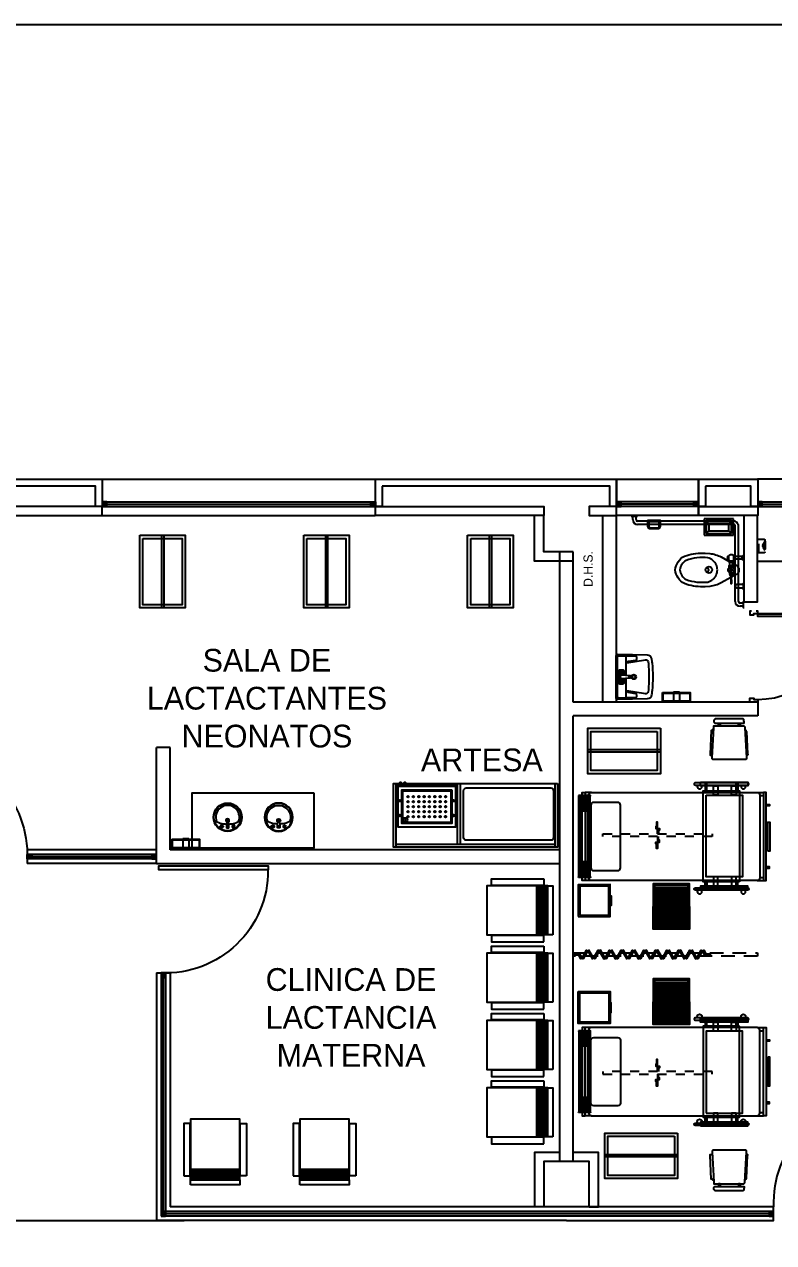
# Model space of a CAD drawing. Header units: millimetres. Extents: x 2523 to 2756, y 378 to 482.
# Drawn here: x 2671.37 to 2679.6, y 462.74 to 476.13 of the extents above; entities that cross this region are included whole.
import ezdxf

# ---------------------------------------------------------------- set-up
doc = ezdxf.new("R2010")
doc.units = ezdxf.units.MM
for name, pattern in [('H100', [0.24, 0.15, -0.09]), ('HIDDE50', [0.08, 0.05, -0.03]), ('HIDDEN2', [0.1875, 0.125, -0.0625])]:
    doc.linetypes.add(name, pattern=pattern)
doc.layers.get('Defpoints').update_dxf_attribs({"color": 8})
for name, color, linetype in [('CANCEL', 6, 'Continuous'), ('MO-FIJO', 161, 'Continuous'), ('MOBILIARIO', 161, 'Continuous'), ('MOBSANIT', 161, 'Continuous'), ('PROYECC', 7, 'H100')]:
    doc.layers.add(name, color=color, linetype=linetype)
doc.styles.add('STYLE1', font='GOTHIC.TTF')

# ---------------------------------------------------------------- blocks, each defined once
blk = doc.blocks.new('A$C2FAA7003')
for p, q in [((0.165, -0.13), (0.165, 0)), ((0.165, -0.15), (0.165, -0.14)), ((0.265, -0.13), (0.265, 0)), ((0.265, -0.15), (0.265, -0.14))]:
    blk.add_line(p, q)
for points in [[(0.44, -0.14), (-0.01, -0.14), (-0.01, 0.01), (0.44, 0.01)], [(0.43, -0.13), (0, -0.13), (0, 0), (0.43, 0)]]:
    blk.add_lwpolyline(points, close=True)
blk.add_lwpolyline([(0.265, -0.15), (0.165, -0.15)])
blk = doc.blocks.new('A$C4AA2731D')
at = {"color": 8}
for p, q in [((0.079, 0.053), (0.103, 0.053)), ((0.091, 0.065), (0.091, 0.042)), ((0.144, 0.058), (0.168, 0.058)), ((0.148, 0.117), (0.164, 0.117)), ((0.233, 0.053), (0.21, 0.053)), ((0.221, 0.065), (0.221, 0.042))]:
    blk.add_line(p, q, dxfattribs=at)
for points in [[(0.076, 0.057, 0.247805), (0.087, 0.069, -0.116963), (0.095, 0.069, 0.247805), (0.106, 0.057, -0.116963), (0.106, 0.05, 0.247805), (0.095, 0.038, -0.116963), (0.087, 0.038, 0.247805), (0.076, 0.05, -0.116963)], [(0.148, 0.117), (0.144, 0.058, 0.015831), (0.144, 0.058), (0.144, 0.041, 0.414214), (0.147, 0.038), (0.165, 0.038, 0.414214), (0.168, 0.041), (0.168, 0.058, 0.015831), (0.168, 0.058), (0.164, 0.117, -0.015831), (0.164, 0.117), (0.164, 0.129, 0.414214), (0.161, 0.131), (0.151, 0.131, 0.414214), (0.148, 0.129), (0.148, 0.117, -0.015831)], [(0.237, 0.057, -0.247805), (0.225, 0.069, 0.116963), (0.218, 0.069, -0.247805), (0.206, 0.057, 0.116963), (0.206, 0.05, -0.247805), (0.218, 0.038, 0.116963), (0.225, 0.038, -0.247805), (0.237, 0.05, 0.116963)]]:
    blk.add_lwpolyline(points, format="xyb", close=True)
for centre, radius in [((0.156, 0.156), 0.156), ((0.091, 0.053), 0.00217), ((0.091, 0.053), 0.00217), ((0.156, 0.045), 0.00331), ((0.221, 0.053), 0.00217), ((0.221, 0.053), 0.00217)]:
    blk.add_circle(centre, radius)
blk.add_circle((0.156, 0.156), 0.15, dxfattribs=at)
for centre, radius, start, end in [((0.156, 0.156), 0.13, 338.4712, 201.5288), ((0.156, 0.118), 0.0193, 298.3264, 242.8889), ((0.156, 0.361), 0.281, 238.7221, 267.8672), ((0.091, 0.053), 0.0145, 106.4867, 163.5133), ((0.091, 0.053), 0.0145, 196.4867, 253.5133), ((0.091, 0.053), 0.0145, 16.4867, 73.5133), ((0.091, 0.053), 0.0145, 286.4867, 343.5133), ((0.156, 0.118), 0.0121, 129.7918, 224.4169), ((0.156, 0.118), 0.0121, 315.5831, 50.2082), ((0.156, 0.361), 0.281, 272.1328, 301.2779), ((0.221, 0.053), 0.0145, 106.4867, 163.5133), ((0.221, 0.053), 0.0145, 196.4867, 253.5133), ((0.221, 0.053), 0.0145, 16.4867, 73.5133), ((0.221, 0.053), 0.0145, 286.4867, 343.5133)]:
    blk.add_arc(centre, radius, start, end, dxfattribs=at)
blk = doc.blocks.new('18360055')
for p, q in [((-0.27, -0.055), (-0.27, -0.175)), ((0.27, -0.055), (0.27, -0.175))]:
    blk.add_line(p, q)
at = {"color": 8}
for p, q in [((0.27, -0.07), (-0.27, -0.07)), ((0.27, -0.085), (-0.27, -0.085)), ((0.27, -0.1), (-0.27, -0.1)), ((0.27, -0.115), (-0.27, -0.115)), ((0.27, -0.13), (-0.27, -0.13)), ((0.27, -0.145), (-0.27, -0.145)), ((0.27, -0.16), (-0.27, -0.16))]:
    blk.add_line(p, q, dxfattribs=at)
at = {"const_width": 0.005}
blk.add_lwpolyline([(0.2675, -0.0025), (0.2675, -0.0525), (-0.2675, -0.0525), (-0.2675, -0.0025)], close=True, dxfattribs=at)
for points in [[(0.27, 0), (0.27, -0.055), (-0.27, -0.055), (-0.27, 0)], [(-0.345, -0.1), (-0.275, -0.1), (-0.275, -0.675), (-0.345, -0.675)], [(0.345, -0.1), (0.275, -0.1), (0.275, -0.675), (0.345, -0.675)], [(-0.27, -0.175), (-0.27, -0.725), (0.27, -0.725), (0.27, -0.175)]]:
    blk.add_lwpolyline(points, close=True)
blk = doc.blocks.new('31180050')
blk.add_line((0.87, -0.68), (0.2, -0.68))
at = {"color": 8}
for p, q in [((0.772, -0.7), (0.772, -0.705)), ((0.778, -0.7), (0.778, -0.705)), ((0.822, -0.7), (0.822, -0.705)), ((0.828, -0.7), (0.828, -0.705))]:
    blk.add_line(p, q, dxfattribs=at)
for points in [[(-0.9, -0.7), (-0.9, 0), (0.9, 0), (0.9, -0.7)], [(0.22, -0.67), (0.22, -0.22), (0.85, -0.22), (0.85, -0.67)], [(0.26, -0.63), (0.26, -0.26), (0.81, -0.26), (0.81, -0.63)]]:
    blk.add_lwpolyline(points, close=True)
for points in [[(-0.87, -0.7), (-0.87, 0)], [(0.87, 0), (0.87, -0.7)], [(-0.87, -0.03), (0.87, -0.03)], [(0.17, -0.7), (0.17, -0.03)], [(0.2, -0.7), (0.2, -0.03)]]:
    blk.add_lwpolyline(points)
for points in [[(-0.827, -0.65, -0.414214), (-0.857, -0.62), (-0.857, -0.105, -0.414214), (-0.827, -0.075), (0.101, -0.075, -0.414214), (0.131, -0.105), (0.131, -0.62, -0.414214), (0.101, -0.65)], [(0.768, -0.705), (0.782, -0.705), (0.782, -0.71, -0.462527), (0.768, -0.71)], [(0.818, -0.705), (0.832, -0.705), (0.832, -0.71, -0.462527), (0.818, -0.71)]]:
    blk.add_lwpolyline(points, format="xyb", close=True, dxfattribs=at)
blk.add_lwpolyline([(0.27, -0.62), (0.27, -0.27), (0.8, -0.27), (0.8, -0.62)], close=True, dxfattribs=at)
for centre, radius in [((0.24, -0.347), 0.0105), ((0.329, -0.335), 0.0085), ((0.329, -0.39), 0.0085), ((0.388, -0.335), 0.0085), ((0.388, -0.39), 0.0085), ((0.447, -0.335), 0.0085), ((0.447, -0.39), 0.0085), ((0.506, -0.335), 0.0085), ((0.506, -0.39), 0.0085), ((0.564, -0.335), 0.0085), ((0.564, -0.39), 0.0085), ((0.623, -0.335), 0.0085), ((0.623, -0.39), 0.0085), ((0.682, -0.335), 0.0085), ((0.682, -0.39), 0.0085), ((0.741, -0.335), 0.0085), ((0.741, -0.39), 0.0085), ((0.773, -0.297), 0.025), ((0.773, -0.297), 0.004), ((0.83, -0.347), 0.0105), ((0.24, -0.51), 0.0105), ((0.329, -0.445), 0.0085), ((0.329, -0.5), 0.0085), ((0.388, -0.445), 0.0085), ((0.388, -0.5), 0.0085), ((0.447, -0.445), 0.0085), ((0.447, -0.5), 0.0085), ((0.506, -0.445), 0.0085), ((0.506, -0.5), 0.0085), ((0.564, -0.445), 0.0085), ((0.564, -0.5), 0.0085), ((0.623, -0.445), 0.0085), ((0.623, -0.5), 0.0085), ((0.682, -0.445), 0.0085), ((0.682, -0.5), 0.0085), ((0.741, -0.445), 0.0085), ((0.741, -0.5), 0.0085), ((0.83, -0.51), 0.0105), ((0.329, -0.555), 0.0085), ((0.388, -0.555), 0.0085), ((0.447, -0.555), 0.0085), ((0.506, -0.555), 0.0085), ((0.564, -0.555), 0.0085), ((0.623, -0.555), 0.0085), ((0.682, -0.555), 0.0085), ((0.741, -0.555), 0.0085)]:
    blk.add_circle(centre, radius, dxfattribs=at)
blk = doc.blocks.new('PK120')
at = {"layer": 'CANCEL'}
blk.add_lwpolyline([(1.178, -0.025), (1.178, 1.175), (1.131, 1.175), (1.131, -0.025), (1.178, -0.025), (1.178, 1.165)], dxfattribs=at)
blk.add_arc((1.124, 0.05), 1.125, 89.6506, 182.5573, dxfattribs=at)
blk = doc.blocks.new('BASINETE')
for p, q in [((0.8, 0.013), (0, 0.013)), ((0.8, -0.012), (0, -0.012))]:
    blk.add_line(p, q)
for points in [[(0.8, -0.25), (0.8, 0.25), (0, 0.25), (0, -0.25)], [(0.765, -0.215), (0.765, 0.215), (0.035, 0.215), (0.035, -0.215)]]:
    blk.add_lwpolyline(points, close=True)
blk = doc.blocks.new('MESA_PUENTE')
at = {"linetype": 'Continuous'}
for points in [[(-26, 59), (26, 59), (26, 55), (-26, 55)], [(-12, 55), (-7, 55), (-7, 45), (-12, 45)], [(8, 55), (13, 55), (13, 45), (8, 45)], [(-20, 45), (20, 45), (20, -45), (-20, -45)], [(-12, -55), (-7, -55), (-7, -45), (-12, -45)], [(8, -55), (13, -55), (13, -45), (8, -45)], [(-26, -59), (26, -59), (26, -55), (-26, -55)]]:
    blk.add_lwpolyline(points, close=True, dxfattribs=at)
blk = doc.blocks.new('36211652')
at = {"color": 8}
for points in [[(-0.442, -0.224), (-0.442, -0.329, -1), (-0.467, -0.329), (-0.467, 0.246, -1), (-0.442, 0.246), (-0.442, 0.139)], [(0.688, -0.224), (0.688, -0.329, 1), (0.713, -0.329), (0.713, 0.246, 1), (0.688, 0.246), (0.688, 0.139)]]:
    blk.add_lwpolyline(points, format="xyb", dxfattribs=at)
for points in [[(-0.377, 0.119), (-0.452, 0.119, -1), (-0.452, 0.139), (-0.377, 0.139)], [(0.623, 0.119), (0.698, 0.119, 1), (0.698, 0.139), (0.623, 0.139)], [(-0.377, -0.201), (-0.452, -0.201, 1), (-0.452, -0.221), (-0.377, -0.221)], [(0.623, -0.201), (0.698, -0.201, -1), (0.698, -0.221), (0.623, -0.221)]]:
    blk.add_lwpolyline(points, format="xyb")
blk.add_lwpolyline([(-0.377, -0.241), (-0.377, 0.159), (0.623, 0.159), (0.623, -0.241)], close=True)
for points in [[(-0.442, 0.119), (-0.442, -0.201)], [(0.688, 0.119), (0.688, -0.201)]]:
    blk.add_lwpolyline(points, dxfattribs=at)
for centre in [(-0.484, 0.199), (0.671, 0.199), (-0.484, -0.281), (0.671, -0.281)]:
    blk.add_arc(centre, 0.025, 45.573, 314.427, dxfattribs=at)
blk = doc.blocks.new('37830054')
for points in [[(0.6, 0.015), (0.6, 0.145), (0.59, 0.145), (0.59, 0.095), (0.58, 0.095), (0.58, 0.075), (0.6, 0.075), (0.61, 0.075), (0.62, 0.075), (0.62, 0.055), (0.61, 0.055), (0.61, 0.015)], [(0.6, -0.015), (0.6, -0.145), (0.59, -0.145), (0.59, -0.095), (0.58, -0.095), (0.58, -0.075), (0.6, -0.075), (0.61, -0.075), (0.62, -0.075), (0.62, -0.055), (0.61, -0.055), (0.61, -0.015)]]:
    blk.add_lwpolyline(points)
at = {"color": 8, "linetype": 'HIDDE50'}
blk.add_lwpolyline([(0, -0.015), (0, 0.015), (1.2, 0.015), (1.2, -0.015)], close=True, dxfattribs=at)
blk = doc.blocks.new('BU')
for points in [[(0, -0.175), (0.35, -0.175), (0.35, 0.175), (0, 0.175)], [(0.016, -0.16), (0.335, -0.16), (0.335, 0.16), (0.016, 0.16)], [(0.35, 0.053), (0.361, 0.053), (0.361, -0.053), (0.35, -0.053)]]:
    blk.add_lwpolyline(points, close=True)
blk = doc.blocks.new('31640053')
at = {"color": 8}
for p, q in [((-0.939, 0.458), (-1.009, 0.458)), ((-0.969, 0.423), (-1.009, 0.423)), ((0.881, 0.458), (0.951, 0.458)), ((0.911, 0.423), (0.951, 0.423)), ((-0.969, -0.477), (-1.009, -0.477)), ((-0.939, -0.512), (-1.009, -0.512)), ((0.881, -0.512), (0.951, -0.512)), ((0.911, -0.477), (0.951, -0.477))]:
    blk.add_line(p, q, dxfattribs=at)
for points in [[(-1.009, -0.512), (-1.039, -0.512), (-1.039, 0.458), (-1.009, 0.458)], [(0.951, -0.512), (0.981, -0.512), (0.981, 0.458), (0.951, 0.458)]]:
    blk.add_lwpolyline(points, close=True)
blk.add_lwpolyline([(0.881, 0.458, -0.414214), (0.911, 0.428), (0.911, -0.482, -0.414214), (0.881, -0.512), (-0.939, -0.512, -0.414214), (-0.969, -0.482), (-0.969, 0.428, -0.414214), (-0.939, 0.458)], format="xyb", close=True)
blk.add_lwpolyline([(-0.944, -0.372, 0.414214), (-0.914, -0.402), (-0.649, -0.402, 0.414214), (-0.619, -0.372), (-0.619, 0.318, 0.414214), (-0.649, 0.348), (-0.914, 0.348, 0.414214), (-0.944, 0.318)], format="xyb", close=True, dxfattribs=at)
for points in [[(0.981, 0.323), (1.016, 0.323), (1.016, 0.308), (0.981, 0.308)], [(0.981, -0.377), (1.016, -0.377), (1.016, -0.362), (0.981, -0.362)]]:
    blk.add_lwpolyline(points)
at = {"layer": 'MOBILIARIO'}
blk.add_lwpolyline([(1, -0.188), (1, 0.129), (1.02, 0.129), (1.02, -0.188)], close=True, dxfattribs=at)
blk = doc.blocks.new('33520105')
at = {"color": 8}
for p, q in [((-0.195, 0.214), (0.175, 0.214)), ((-0.195, 0.192), (0.175, 0.192)), ((-0.195, 0.17), (0.175, 0.17)), ((-0.195, 0.148), (0.175, 0.148)), ((-0.195, 0.126), (0.175, 0.126)), ((-0.195, 0.104), (0.175, 0.104)), ((-0.195, 0.082), (0.175, 0.082)), ((-0.195, 0.06), (0.175, 0.06)), ((-0.195, 0.038), (0.175, 0.038)), ((-0.195, -0.036), (0.175, -0.036)), ((-0.195, -0.058), (0.175, -0.058)), ((-0.195, -0.08), (0.175, -0.08)), ((-0.195, -0.102), (0.175, -0.102)), ((-0.195, -0.124), (0.175, -0.124)), ((-0.195, -0.146), (0.175, -0.146)), ((-0.195, -0.168), (0.175, -0.168)), ((-0.195, -0.19), (0.175, -0.19)), ((-0.195, -0.212), (0.175, -0.212))]:
    blk.add_line(p, q, dxfattribs=at)
blk.add_lwpolyline([(-0.21, 0.001), (0.19, 0.001), (0.19, 0.251), (-0.21, 0.251)], close=True)
for points in [[(-0.195, 0.236), (-0.195, 0.016), (0.175, 0.016), (0.175, 0.236)], [(-0.195, -0.234), (-0.195, -0.014), (0.175, -0.014), (0.175, -0.234)]]:
    blk.add_lwpolyline(points, close=True, dxfattribs=at)
blk.add_lwpolyline([(0.19, 0.001), (0.19, -0.249), (-0.21, -0.249), (-0.21, 0.001)], dxfattribs=at)
blk = doc.blocks.new('76190058G')
for points in [[(0.06, -0.007), (0.01, -0.007), (0.01, 0.008), (0.069, 0.008), (0.096, -0.04), (0.083, -0.047)], [(0.159, 0.04), (0.109, -0.047), (0.096, -0.04), (0.146, 0.047)], [(0.159, 0.04), (0.209, -0.047), (0.222, -0.04), (0.172, 0.047)], [(0.285, 0.04), (0.235, -0.047), (0.222, -0.04), (0.272, 0.047)], [(0.285, 0.04), (0.335, -0.047), (0.348, -0.04), (0.298, 0.047)], [(0.411, 0.04), (0.361, -0.047), (0.348, -0.04), (0.398, 0.047)], [(0.411, 0.04), (0.461, -0.047), (0.474, -0.04), (0.424, 0.047)], [(0.537, 0.04), (0.487, -0.047), (0.474, -0.04), (0.524, 0.047)], [(0.537, 0.04), (0.587, -0.047), (0.6, -0.04), (0.55, 0.047)], [(0.663, 0.04), (0.613, -0.047), (0.6, -0.04), (0.65, 0.047)], [(0.663, 0.04), (0.713, -0.047), (0.726, -0.04), (0.676, 0.047)], [(0.789, 0.04), (0.739, -0.047), (0.726, -0.04), (0.776, 0.047)], [(0.789, 0.04), (0.839, -0.047), (0.852, -0.04), (0.802, 0.047)], [(0.915, 0.04), (0.865, -0.047), (0.852, -0.04), (0.902, 0.047)], [(0.915, 0.04), (0.965, -0.047), (0.978, -0.04), (0.928, 0.047)], [(1.041, 0.04), (0.991, -0.047), (0.978, -0.04), (1.028, 0.047)], [(1.041, 0.04), (1.091, -0.047), (1.104, -0.04), (1.054, 0.047)], [(1.167, 0.04), (1.117, -0.047), (1.104, -0.04), (1.154, 0.047)], [(1.167, 0.04), (1.217, -0.047), (1.23, -0.04), (1.18, 0.047)], [(1.293, 0.04), (1.243, -0.047), (1.23, -0.04), (1.28, 0.047)], [(1.293, 0.04), (1.343, -0.047), (1.356, -0.04), (1.306, 0.047)], [(1.419, 0.04), (1.369, -0.047), (1.356, -0.04), (1.406, 0.047)], [(1.454, 0.008), (1.504, 0.008), (1.504, -0.007), (1.446, -0.007), (1.419, 0.04), (1.432, 0.047)]]:
    blk.add_lwpolyline(points, close=True)
at = {"layer": 'PROYECC', "color": 252}
blk.add_lwpolyline([(0, 0.019), (2.024, 0.019), (2.024, -0.019), (0, -0.019)], close=True, dxfattribs=at)
blk = doc.blocks.new('SILLA_FIJA_A__APIL_')
at = {"linetype": 'Continuous'}
for p, q in [((-18, 12), (-21, 12)), ((-18, 10), (-21, 10)), ((-18, -10), (-21, -10)), ((-18, -12), (-21, -12))]:
    blk.add_line(p, q, dxfattribs=at)
for points in [[(-23, 16), (-24, 16), (-25, 16), (-25.29, 15.71), (-25.45, 15.53), (-25.59, 15.34), (-25.71, 15.14), (-25.82, 14.93), (-25.9, 14.7), (-25.95, 14.47), (-25.99, 14.24), (-26, 14), (-26, -15), (-25.98, -15.19), (-25.92, -15.38), (-25.83, -15.56), (-25.71, -15.71), (-25.56, -15.83), (-25.38, -15.92), (-25.2, -15.98), (-25, -16), (-24.98, -16.19), (-24.92, -16.38), (-24.83, -16.56), (-24.71, -16.71), (-24.56, -16.83), (-24.38, -16.92), (-24.2, -16.98), (-24, -17), (-23, -17), (-22.76, -16.99), (-22.53, -16.95), (-22.3, -16.9), (-22.07, -16.82), (-21.86, -16.71), (-21.66, -16.59), (-21.46, -16.45), (-21.29, -16.29), (-21, -16), (-21, -15), (-21, 15), (-21, 16), (-21.22, 16.17), (-21.46, 16.3), (-21.72, 16.38), (-22, 16.41), (-22.28, 16.38), (-22.54, 16.3), (-22.78, 16.17), (-23, 16)], [(-18, 14), (-18, 16), (-17.71, 16.29), (-17.54, 16.45), (-17.34, 16.59), (-17.14, 16.71), (-16.93, 16.82), (-16.7, 16.9), (-16.47, 16.95), (-16.24, 16.99), (-16, 17), (17, 19), (17.24, 18.99), (17.47, 18.95), (17.7, 18.9), (17.93, 18.82), (18.14, 18.71), (18.34, 18.59), (18.54, 18.45), (18.71, 18.29), (19, 18), (19, 16), (19, -17), (19, -18), (18.71, -18.29), (18.54, -18.45), (18.34, -18.59), (18.14, -18.71), (17.93, -18.82), (17.7, -18.9), (17.47, -18.95), (17.24, -18.99), (17, -19), (-16, -17), (-18, -17), (-18, -15), (-18, 14)], [(-21, 12), (-18, 12), (-18, 10), (-21, 10)], [(-21, -10), (-18, -10), (-18, -12), (-21, -12)]]:
    blk.add_lwpolyline(points, close=True, dxfattribs=at)
for points in [[(-14, 17), (-13.98, 17.19), (-13.92, 17.38), (-13.83, 17.56), (-13.71, 17.71), (-13.56, 17.83), (-13.38, 17.92), (-13.2, 17.98), (-13, 18), (-12, 19), (13, 20), (13.03, 20.12), (13.08, 20.23), (13.16, 20.32), (13.26, 20.38), (13.38, 20.41), (13.5, 20.4), (13.61, 20.36), (13.71, 20.29), (14, 20), (14, 19)], [(-14, -17), (-14, -18), (-13.98, -18.19), (-13.92, -18.38), (-13.83, -18.56), (-13.71, -18.71), (-13.56, -18.83), (-13.38, -18.92), (-13.2, -18.98), (-13, -19), (-13, -20), (13, -21), (14, -21), (14, -20), (14, -19)]]:
    blk.add_lwpolyline(points, dxfattribs=at)
blk = doc.blocks.new('92404449')
for p, q in [((-0.445, -0.029), (0.445, -0.029)), ((-0.445, -0.151), (0.445, -0.151))]:
    blk.add_line(p, q)
at = {"color": 8}
for p, q in [((-0.445, -0.036), (0.445, -0.036)), ((-0.445, -0.046), (-0.28, -0.046)), ((-0.445, -0.056), (-0.28, -0.056)), ((-0.445, -0.066), (-0.28, -0.066)), ((-0.445, -0.076), (-0.28, -0.076)), ((-0.445, -0.086), (-0.28, -0.086)), ((-0.445, -0.096), (-0.28, -0.096)), ((-0.445, -0.106), (-0.28, -0.106)), ((-0.445, -0.116), (-0.28, -0.116)), ((-0.445, -0.126), (0.445, -0.126)), ((0.28, -0.046), (0.445, -0.046)), ((0.28, -0.056), (0.445, -0.056)), ((0.28, -0.066), (0.445, -0.066)), ((0.28, -0.076), (0.445, -0.076)), ((0.28, -0.086), (0.445, -0.086)), ((0.28, -0.096), (0.445, -0.096)), ((0.28, -0.106), (0.445, -0.106)), ((0.28, -0.116), (0.445, -0.116)), ((-0.445, -0.136), (0.445, -0.136)), ((-0.445, -0.146), (0.445, -0.146))]:
    blk.add_line(p, q, dxfattribs=at)
for points in [[(-0.45, -0.024), (-0.445, -0.024), (-0.445, -0.156), (-0.45, -0.156)], [(-0.28, -0.041), (0.28, -0.041), (0.28, -0.126), (-0.28, -0.126)], [(0.45, -0.024), (0.445, -0.024), (0.445, -0.156), (0.45, -0.156)]]:
    blk.add_lwpolyline(points, close=True)
blk = doc.blocks.new('OB065JS')
blk.add_line((-0.07, -0.014), (0.07, -0.014))
blk.add_lwpolyline([(-0.07, -0.003), (-0.07, -0.07, 0.414214), (-0.049, -0.092), (0.049, -0.092, 0.414214), (0.07, -0.07), (0.07, -0.003)], format="xyb", close=True)
at = {"color": 8}
blk.add_lwpolyline([(-0.058, -0.014), (-0.058, -0.067, 0.414214), (-0.041, -0.084), (0.041, -0.084, 0.414214), (0.058, -0.067), (0.058, -0.014)], format="xyb", dxfattribs=at)
blk = doc.blocks.new('P100')
at = {"color": 2}
blk.add_lwpolyline([(0.032, 0.988), (0.032, 0.085), (0.032, 0.988), (0.059, 0.988), (0.059, 0.085), (0.032, 0.085)], close=True, dxfattribs=at)
for points in [[(0, 0.016), (0, 0), (0.043, 0), (0.043, 0.044), (0.028, 0.044), (0.028, 0.085), (0, 0.085), (0, 0.068)], [(1, 0.016), (1, 0), (0.957, 0), (0.957, 0.044), (0.972, 0.044), (0.972, 0.085), (1, 0.085), (1, 0.068)]]:
    blk.add_lwpolyline(points, dxfattribs=at)
at = {"color": 8}
blk.add_arc((0.061, 0.077), 0.911, 0.5211, 90.1059, dxfattribs=at)
blk = doc.blocks.new('LVVZ1VS')
at = {"color": 8}
blk.add_line((0.012, -0.143), (-0.012, -0.143), dxfattribs=at)
for points in [[(0.24, -0.348), (0.245, -0.02, 0.418008), (0.225, 0), (-0.225, 0, 0.421093), (-0.245, -0.02), (-0.237, -0.349, 0.362961), (-0.195, -0.397, 0.013873), (-0.151, -0.403, 0.023993), (0.002, -0.41, 0.024799), (0.151, -0.403, 0.015126), (0.198, -0.396, 0.364514)], [(-0.075, -0.068, -0.247805), (-0.057, -0.086, 0.116963), (-0.045, -0.086, -0.247805), (-0.027, -0.068, 0.116963), (-0.027, -0.056, -0.247805), (-0.045, -0.038, 0.116963), (-0.057, -0.038, -0.247805), (-0.075, -0.056, 0.116963)], [(0.012, -0.14), (0.018, -0.069, 0.015831), (0.018, -0.069), (0.018, -0.042, 0.414214), (0.014, -0.038), (-0.014, -0.038, 0.414214), (-0.018, -0.042), (-0.018, -0.069, 0.015831), (-0.018, -0.069), (-0.012, -0.14, -0.015831), (-0.012, -0.141), (-0.012, -0.159, 0.414214), (-0.008, -0.163), (0.008, -0.163, 0.414214), (0.012, -0.159), (0.012, -0.141, -0.015831)], [(0.075, -0.068, 0.247805), (0.057, -0.086, -0.116963), (0.045, -0.086, 0.247805), (0.027, -0.068, -0.116963), (0.027, -0.056, 0.247805), (0.045, -0.038, -0.116963), (0.057, -0.038, 0.247805), (0.075, -0.056, -0.116963)]]:
    blk.add_lwpolyline(points, format="xyb", close=True)
for points in [[(0.243, -0.127, -0.408931), (0.24, -0.13), (0.231, -0.13, -0.419516), (0.228, -0.126), (0.229, -0.035, 0.49024), (0.209, -0.015), (-0.209, -0.015, 0.425911), (-0.229, -0.035), (-0.228, -0.126, -0.419516), (-0.231, -0.13), (-0.239, -0.13, -0.408931), (-0.242, -0.127)], [(0.144, -0.115, -0.368916), (0.154, -0.123), (0.189, -0.327, -0.428122), (0.167, -0.356, -0.027474), (0.002, -0.365, -0.026047), (-0.163, -0.356, -0.428854), (-0.185, -0.328), (-0.154, -0.123, -0.368908), (-0.144, -0.115), (-0.015, -0.115)], [(-0.017, -0.089), (-0.069, -0.089, -0.414214), (-0.078, -0.08), (-0.078, -0.044, -0.414214), (-0.069, -0.034), (0.068, -0.034, -0.414214), (0.078, -0.044), (0.078, -0.08, -0.414214), (0.068, -0.089), (0.017, -0.089)]]:
    blk.add_lwpolyline(points, format="xyb")
for points in [[(-0.228, -0.115), (-0.144, -0.115)], [(0.144, -0.115), (0.228, -0.115)]]:
    blk.add_lwpolyline(points, dxfattribs=at)
for points in [[(-0.228, -0.126), (-0.226, -0.22, 0.408931), (-0.216, -0.23), (-0.195, -0.23, 0.368908), (-0.185, -0.222), (-0.172, -0.138, -0.336277), (-0.162, -0.13), (-0.155, -0.13)], [(0.155, -0.13), (0.162, -0.13, -0.262297), (0.172, -0.138), (0.185, -0.222, 0.368908), (0.195, -0.23), (0.216, -0.23, 0.408931), (0.226, -0.22), (0.228, -0.126)]]:
    blk.add_lwpolyline(points, format="xyb", dxfattribs=at)
blk.add_lwpolyline([(0.015, -0.115), (0.144, -0.115)])
for centre, radius in [((-0.051, -0.062), 0.00337), ((-0.051, -0.062), 0.00337), ((0, -0.049), 0.00515), ((0.051, -0.062), 0.00337), ((0.051, -0.062), 0.00337)]:
    blk.add_circle(centre, radius)
for radius in [0.025, 0.0175]:
    blk.add_circle((0, -0.198), radius, dxfattribs=at)
for centre, start, end in [((-0.051, -0.062), 106.4867, 163.5133), ((-0.051, -0.062), 196.4867, 253.5133), ((-0.051, -0.062), 16.4867, 73.5133), ((-0.051, -0.062), 286.4867, 343.5133), ((0.051, -0.062), 106.4867, 163.5133), ((0.051, -0.062), 196.4867, 253.5133), ((0.051, -0.062), 16.4867, 73.5133), ((0.051, -0.062), 286.4867, 343.5133)]:
    blk.add_arc(centre, 0.0225, start, end, dxfattribs=at)
blk = doc.blocks.new('A$C730E3545')
for p, q in [((0.32, 0.18), (0, 0.18)), ((0, 0.18), (0, 0)), ((0.3, 0.16), (0.02, 0.16)), ((0.05, 0.13), (0.02, 0.16)), ((0.02, 0.16), (0.02, 0.02)), ((0.3, 0.16), (0.27, 0.13)), ((0.3, 0.02), (0.3, 0.16)), ((0.32, 0), (0.32, 0.18)), ((0, 0), (0.32, 0)), ((0.05, 0.05), (0.02, 0.02)), ((0.02, 0.02), (0.3, 0.02)), ((0.27, 0.13), (0.05, 0.13)), ((0.05, 0.13), (0.05, 0.05)), ((0.05, 0.05), (0.27, 0.05)), ((0.27, 0.05), (0.27, 0.13)), ((0.3, 0.02), (0.27, 0.05))]:
    blk.add_line(p, q)
blk = doc.blocks.new('A$C05C22262')
for p, q in [((0.037, 0.735), (0.037, 0.644)), ((0.067, 0.735), (0.067, 0.644)), ((0.135, 0.63), (0.098, 0.63)), ((0.135, 0.599), (0.098, 0.599))]:
    blk.add_line(p, q)
at = {"color": 8}
for p, q in [((0.038, 0.735), (0.038, 0.742)), ((0.052, 0.735), (0.052, 0.742)), ((0.066, 0.735), (0.066, 0.742)), ((0.033, 0.586), (0.033, 0.584)), ((0.037, 0.579), (0.037, 0.584)), ((0.052, 0.579), (0.052, 0.584)), ((0.067, 0.579), (0.067, 0.584)), ((0.071, 0.586), (0.071, 0.584)), ((0.098, 0.632), (0.085, 0.632)), ((0.085, 0.615), (0.098, 0.615)), ((0.098, 0.598), (0.085, 0.598)), ((0.19, 0.615), (0.18, 0.615)), ((0.185, 0.61), (0.185, 0.62)), ((0.221, 0.627), (0.218, 0.627)), ((0.221, 0.603), (0.218, 0.603)), ((0.234, 0.624), (0.221, 0.624)), ((0.234, 0.615), (0.221, 0.615)), ((0.234, 0.606), (0.221, 0.606))]:
    blk.add_line(p, q, dxfattribs=at)
for points in [[(0.025, 0.75), (0.079, 0.75, -0.443315), (0.071, 0.742), (0.033, 0.742, -0.443315)], [(0.049, 0.579), (0.056, 0.579), (0.056, 0.577, -0.414214), (0.054, 0.575), (0.051, 0.575, -0.414214), (0.049, 0.577)], [(0.254, 0.611), (0.329, 0.609, 0.421553), (0.334, 0.614), (0.334, 0.616, 0.421553), (0.329, 0.621), (0.254, 0.619)]]:
    blk.add_lwpolyline(points, format="xyb", close=True, dxfattribs=at)
for points in [[(0.072, 0.742), (0.072, 0.735), (0.033, 0.735), (0.033, 0.742)], [(0.032, 0.584), (0.073, 0.584), (0.073, 0.579), (0.032, 0.579)], [(0.198, 0.622), (0.198, 0.607), (0.185, 0.6), (0.172, 0.607), (0.172, 0.622), (0.185, 0.63)], [(0.234, 0.599), (0.221, 0.599), (0.221, 0.631), (0.234, 0.631)], [(0.247, 0.604), (0.234, 0.604), (0.234, 0.626), (0.247, 0.626)], [(0.254, 0.608), (0.247, 0.608), (0.247, 0.622), (0.254, 0.622)]]:
    blk.add_lwpolyline(points, close=True, dxfattribs=at)
for points in [[(0.112, 0.63), (0.133, 0.668, -0.290731), (0.183, 0.7), (0.185, 0.7), (0.187, 0.7, -0.290731), (0.237, 0.668), (0.264, 0.619)], [(0.269, 0.611), (0.328, 0.505, -0.085425), (0.366, 0.379), (0.37, 0.328), (0.37, 0.304, -0.095638), (0.336, 0.101, -0.260174), (0.185, 0, -0.260174), (0.034, 0.101, -0.095638), (0, 0.304), (0, 0.328), (0.004, 0.379, -0.085425), (0.042, 0.505), (0.091, 0.592)], [(0.085, 0.635, 0.154601), (0.073, 0.644), (0.032, 0.644, 0.455032), (0.032, 0.586), (0.071, 0.586, 0.259938), (0.085, 0.595)]]:
    blk.add_lwpolyline(points, format="xyb")
blk.add_lwpolyline([(0.085, 0.592), (0.085, 0.638), (0.098, 0.638), (0.098, 0.592)], close=True)
blk.add_lwpolyline([(0.159, 0.592), (0.135, 0.592), (0.135, 0.638), (0.159, 0.638)])
blk.add_lwpolyline([(0.185, 0.463, 0.094025), (0.131, 0.451, 0.231007), (0.052, 0.359), (0.052, 0.359, 0.115347), (0.08, 0.121, 0.246972), (0.185, 0.05, 0.246972), (0.29, 0.121, 0.115347), (0.318, 0.359), (0.318, 0.359, 0.231007), (0.239, 0.451, 0.094025)], format="xyb", close=True)
for radius in [0.035, 0.0095]:
    blk.add_circle((0.185, 0.615), radius)
blk.add_circle((0.185, 0.37), 0.0362, dxfattribs=at)
blk.add_arc((0.185, 0.331), 0.0362, 32.8341, 147.1659, dxfattribs=at)
blk = doc.blocks.new('WC')
at = {"layer": 'MOBSANIT', "rotation": 180}
blk.add_blockref('A$C05C22262', (0.17, 0.75), dxfattribs=at)
blk = doc.blocks.new('A$C6D5A01A4')
for p, q in [((-0.376, 0.506), (-0.376, 0.512)), ((-0.376, 0.506), (-0.304, 0.506)), ((-0.376, 0.506), (-0.304, 0.506)), ((-0.358, 0.467), (-0.358, 0.506)), ((-0.322, 0.467), (-0.322, 0.506)), ((-0.304, 0.506), (-0.304, 0.512)), ((-0.304, 0.506), (-0.304, 0.512)), ((0.75, 0.45), (-0.304, 0.45)), ((0.75, 0.414), (-0.304, 0.414)), ((0.767, -0.433), (0.767, 0.396)), ((0.803, -0.433), (0.803, 0.396)), ((0.86, -0.451), (0.821, -0.451)), ((0.86, -0.486), (0.821, -0.486))]:
    blk.add_line(p, q)
blk.add_lwpolyline([(0.86, -0.248), (0.785, -0.248, 1), (0.785, -0.283), (0.86, -0.283)], format="xyb")
for points in [[(0.865, -0.301), (0.86, -0.301), (0.86, -0.23), (0.865, -0.23)], [(0.865, -0.504), (0.86, -0.504), (0.86, -0.433), (0.865, -0.433)]]:
    blk.add_lwpolyline(points)
for centre, radius, start, end in [((-0.304, 0.467), 0.0533, 180, 270), ((-0.304, 0.467), 0.0178, 180, 270), ((0.75, 0.396), 0.0533, 360, 90), ((0.75, 0.396), 0.0178, 360, 90), ((0.821, -0.433), 0.0533, 180, 270), ((0.821, -0.433), 0.0178, 180, 270)]:
    blk.add_arc(centre, radius, start, end)
blk = doc.blocks.new('A$C13D72097')
at = {"linetype": 'HIDDEN2', "ltscale": 0.5}
for p, q in [((-0.046, 0.06), (-0.092, 0.014)), ((-0.092, 0), (0, -0.092)), ((0.053, -0.053), (-0.053, 0.053)), ((0.06, -0.046), (-0.046, 0.06)), ((-0.038, -0.025), (-0.079, -0.013)), ((-0.048, -0.044), (-0.036, -0.032)), ((-0.044, -0.048), (-0.032, -0.036)), ((-0.025, -0.038), (-0.013, -0.079)), ((0.014, -0.092), (0.06, -0.046))]:
    blk.add_line(p, q, dxfattribs=at)
for centre, radius, start, end in [((-0.085, 0.007), 0.01, 135, 225), ((0.236, 0.236), 0.404, 215.7351, 234.2649), ((-0.039, -0.029), 0.004, 315, 73.2347), ((-0.029, -0.039), 0.004, 16.7653, 135), ((0.007, -0.085), 0.01, 225, 315)]:
    blk.add_arc(centre, radius, start, end, dxfattribs=at)

msp = doc.modelspace()

# ---------------------------------------------------------------- linework, layer by layer
for p, q in [((2672.2265, 471.1291), (2675.2265, 471.1291)), ((2682.4265, 471.1291), (2679.4265, 471.1291)), ((2672.227, 470.8791), (2675.227, 470.8791)), ((2678.777, 470.8791), (2677.877, 470.8791)), ((2679.427, 470.8791), (2682.427, 470.8791)), ((2672.227, 470.8541), (2675.227, 470.8541)), ((2672.227, 470.8291), (2675.227, 470.8291)), ((2678.777, 470.8541), (2677.877, 470.8541)), ((2678.777, 470.8291), (2677.877, 470.8291)), ((2679.427, 470.8541), (2682.427, 470.8541)), ((2679.427, 470.8291), (2682.427, 470.8291)), ((2672.2265, 470.7291), (2675.2265, 470.7291)), ((2677.727, 468.6792), (2677.727, 470.7291)), ((2677.877, 468.6792), (2677.877, 470.7291)), ((2677.2518, 463.6291), (2677.2518, 470.3291)), ((2677.4019, 468.6792), (2677.4019, 470.3291)), ((2677.4019, 468.6792), (2677.4019, 470.3291)), ((2679.4265, 470.2291), (2682.427, 470.2291)), ((2679.4275, 468.6792), (2677.4019, 468.6792)), ((2679.4275, 468.6792), (2679.4275, 468.5292)), ((2677.4019, 463.6291), (2677.4019, 468.5292)), ((2679.4275, 468.5292), (2677.4019, 468.5292)), ((2672.8229, 466.9044), (2672.8229, 468.1791)), ((2672.9729, 468.1791), (2672.8229, 468.1791)), ((2672.9729, 467.0544), (2672.9729, 468.1791)), ((2672.8229, 467.0544), (2671.404, 467.0544)), ((2671.404, 467.0544), (2671.404, 466.9044)), ((2672.8229, 467.0041), (2671.404, 467.0041)), ((2677.2569, 467.0541), (2672.9729, 467.0544)), ((2672.8229, 466.9791), (2671.404, 466.9791)), ((2672.8229, 466.9541), (2671.404, 466.9541)), ((2672.8229, 466.9044), (2671.404, 466.9044)), ((2672.8229, 466.9044), (2677.2566, 466.9041)), ((2672.8229, 465.7012), (2672.9729, 465.7012)), ((2672.8229, 465.7012), (2672.8229, 462.9791)), ((2672.8729, 465.7012), (2672.8729, 463.0291)), ((2672.8979, 465.7012), (2672.8979, 463.0291)), ((2672.9229, 465.7012), (2672.9229, 463.0291)), ((2672.9729, 465.7012), (2672.9729, 463.1291)), ((2677.327, 463.1291), (2672.9729, 463.1291)), ((2677.077, 463.1291), (2676.977, 463.1291)), ((2677.577, 463.1291), (2677.677, 463.1291)), ((2677.327, 462.9791), (2672.8229, 462.9791)), ((2677.327, 463.0791), (2672.9229, 463.0791)), ((2677.327, 463.0541), (2672.9229, 463.0541)), ((2677.327, 463.0291), (2672.9229, 463.0291)), ((2679.602, 463.0791), (2677.327, 463.0791)), ((2679.602, 463.0541), (2677.327, 463.0541)), ((2679.602, 463.0291), (2677.327, 463.0291))]:
    msp.add_line(p, q)
for points in [[(2669.652, 471.0541), (2669.652, 470.8291), (2669.577, 470.8291), (2669.577, 471.1291), (2672.227, 471.1291), (2672.227, 470.8291), (2672.152, 470.8291), (2672.152, 471.0541)], [(2675.302, 471.0541), (2675.302, 470.8291), (2675.227, 470.8291), (2675.227, 471.1291), (2677.877, 471.1291), (2677.877, 470.8291), (2677.802, 470.8291), (2677.802, 471.0541)], [(2677.877, 471.1291), (2678.777, 471.1291), (2678.777, 470.7291), (2677.877, 470.7291)], [(2678.852, 471.0541), (2678.852, 470.8291), (2678.777, 470.8291), (2678.777, 471.1291), (2679.427, 471.1291), (2679.427, 470.8291), (2679.352, 470.8291), (2679.352, 471.0541)], [(2672.227, 470.8791), (2672.227, 470.8291), (2672.277, 470.8291), (2672.277, 470.8791)], [(2675.227, 470.8791), (2675.227, 470.8291), (2675.177, 470.8291), (2675.177, 470.8791)], [(2677.877, 470.8791), (2677.877, 470.8291), (2677.927, 470.8291), (2677.927, 470.8791)], [(2678.777, 470.8791), (2678.777, 470.8291), (2678.727, 470.8291), (2678.727, 470.8791)], [(2679.427, 470.8791), (2679.427, 470.8291), (2679.477, 470.8291), (2679.477, 470.8791)], [(2672.227, 470.8291), (2670.377, 470.8291), (2670.377, 470.7291), (2672.227, 470.7291)], [(2675.227, 470.8291), (2677.077, 470.8291), (2677.077, 470.7291), (2675.227, 470.7291)], [(2677.877, 470.8291), (2677.577, 470.8291), (2677.577, 470.7291), (2677.877, 470.7291)], [(2678.777, 470.8291), (2679.427, 470.8291), (2679.427, 470.7291), (2678.777, 470.7291)], [(2671.404, 466.9541), (2671.404, 467.0041), (2671.454, 467.0041), (2671.454, 466.9541)], [(2672.8229, 466.9541), (2672.8229, 467.0041), (2672.7729, 467.0041), (2672.7729, 466.9541)], [(2672.8729, 465.6512), (2672.9229, 465.6512), (2672.9229, 465.7012), (2672.8729, 465.7012)], [(2672.8729, 463.0291), (2672.9229, 463.0291), (2672.9229, 463.0791), (2672.8729, 463.0791)], [(2679.602, 463.0791), (2679.552, 463.0291), (2679.602, 463.0291), (2679.602, 463.0791)], [(2679.552, 463.0791), (2679.552, 463.0291), (2679.602, 463.0291), (2679.602, 463.0791)]]:
    msp.add_lwpolyline(points, close=True)
for points in [[(2677.4019, 470.2291), (2676.977, 470.2291), (2676.977, 470.7291)], [(2677.4019, 470.3291), (2677.077, 470.3291), (2677.077, 470.7291)], [(2679.2765, 470.7291), (2679.276, 469.7792), (2679.4265, 469.7792), (2679.4265, 470.7291)], [(2679.2765, 470.7291), (2679.276, 469.7792), (2679.4265, 469.7792), (2679.4265, 470.7291)], [(2677.2518, 463.7291), (2676.977, 463.7291), (2676.977, 463.1291)], [(2677.677, 463.1291), (2677.677, 463.1291), (2677.677, 463.7291), (2677.4019, 463.7291)], [(2677.577, 463.1291), (2677.577, 463.6291), (2677.077, 463.6291), (2677.077, 463.1291)], [(2677.327, 462.9791), (2679.602, 462.9791), (2679.602, 463.1291), (2677.327, 463.1291)], [(2670.477, 462.979), (2673.127, 462.979)]]:
    msp.add_lwpolyline(points)
for points in [[(2672.227, 470.8791), (2672.227, 470.8291), (2672.277, 470.8791), (2672.277, 470.8291)], [(2675.227, 470.8791), (2675.227, 470.8291), (2675.177, 470.8791), (2675.177, 470.8291)], [(2677.877, 470.8791), (2677.877, 470.8291), (2677.927, 470.8791), (2677.927, 470.8291)], [(2678.777, 470.8791), (2678.777, 470.8291), (2678.727, 470.8791), (2678.727, 470.8291)], [(2679.427, 470.8791), (2679.427, 470.8291), (2679.477, 470.8791), (2679.477, 470.8291)], [(2671.404, 466.9541), (2671.404, 467.0041), (2671.454, 466.9541), (2671.454, 467.0041)], [(2672.8229, 466.9541), (2672.8229, 467.0041), (2672.7729, 466.9541), (2672.7729, 467.0041)], [(2672.8729, 465.6512), (2672.9229, 465.6512), (2672.8729, 465.7012), (2672.9229, 465.7012)], [(2672.8729, 463.0291), (2672.9229, 463.0291), (2672.8729, 463.0791), (2672.9229, 463.0791)], [(2679.602, 463.0791), (2679.552, 463.0291), (2679.602, 463.0791), (2679.602, 463.0291)], [(2679.552, 463.0791), (2679.552, 463.0291), (2679.602, 463.0791), (2679.602, 463.0291)]]:
    msp.add_solid(points)
at = {"layer": 'Defpoints'}
msp.add_lwpolyline([(2637.7002, 476.1288), (2717.3183, 476.1288), (2717.3183, 427.1975), (2637.7002, 427.1975)], close=True, dxfattribs=at)
at = {"layer": 'MOBSANIT'}
msp.add_lwpolyline([(2674.5547, 467.6775), (2673.2104, 467.6775), (2673.2104, 467.0775), (2674.5547, 467.0775)], close=True, dxfattribs=at)

# ---------------------------------------------------------------- block references
for name, p, rotation in [('P100', (2679.3422, 469.6792), 270.0011725920061), ('76190058G', (2677.4019, 465.9041), 0.001172592006123279), ('PK120', (2679.602, 463.129), 0.001172592006097834)]:
    msp.add_blockref(name, p, dxfattribs=dict(rotation=rotation))
at = {"xscale": -1}
msp.add_blockref('PK120', (2671.402, 466.9541), dxfattribs=at)
at = {"xscale": -1, "rotation": 270}
msp.add_blockref('PK120', (2672.8729, 465.702), dxfattribs=at)
at = {"layer": 'MO-FIJO', "extrusion": (0, 0, -1), "xscale": -1, "zscale": -1, "rotation": 180.0183787905846}
msp.add_blockref('31180050', (-2676.3271, 467.0846), dxfattribs=at)
at = {"layer": 'MOBILIARIO'}
for name, p, rotation in [('OB065JS', (2678.2882, 470.679), 0.001172592006123279), ('31640053', (2678.5394, 467.2284), 0.001172592006123279), ('36211652', (2678.9878, 467.0786), 90.00117259200611), ('92404449', (2677.435, 467.2018), 90.00117259200611), ('37830054', (2677.7268, 467.2144), 0.001172592006123279), ('18360055', (2677.177, 466.3892), 270.0000000000375), ('BU', (2677.4562, 466.4966), 0.001172592006123279), ('33520105', (2678.4891, 466.4313), 0.001172592006123279), ('18360055', (2677.177, 465.6492), 270.0000000000375), ('18360055', (2677.177, 464.9091), 270.0000000000375), ('18360055', (2677.177, 464.1691), 270.0000000000375), ('18360055', (2673.4678, 463.3705), 180), ('18360055', (2674.6678, 463.3705), 180)]:
    msp.add_blockref(name, p, dxfattribs=dict(at, rotation=rotation))
at = {"layer": 'MOBILIARIO', "xscale": -1}
for name, p, rotation in [('BASINETE', (2672.8897, 469.7135), 269.9999999997639), ('BASINETE', (2674.6897, 469.7135), 269.9999999997639), ('BASINETE', (2676.4897, 469.7135), 269.9999999997639), ('BASINETE', (2677.5595, 468.1413), 180), ('33520105', (2678.4891, 465.3863), 179.9988274079938), ('BU', (2677.4562, 465.3209), 179.9988274079938), ('36211652', (2678.9878, 464.7389), 89.99882740799386), ('92404449', (2677.435, 464.6158), 89.99882740799386), ('31640053', (2678.5394, 464.5891), 179.9988274079938), ('37830054', (2677.7268, 464.6031), 179.9988274079938), ('BASINETE', (2677.7473, 463.691), 180)]:
    msp.add_blockref(name, p, dxfattribs=dict(at, rotation=rotation))
at = {"layer": 'MOBILIARIO', "yscale": 0.01000000000044565, "zscale": 0.01000000000044565}
for name, p, xscale, rotation in [('SILLA_FIJA_A__APIL_', (2679.1158, 468.2364), 0.01000000000044565, 270.0011725894006), ('MESA_PUENTE', (2679.0604, 467.2068), 0.01000000000044565, 0.001172589400587439), ('MESA_PUENTE', (2679.0604, 464.6107), -0.01000000000044565, 179.9988274105993), ('SILLA_FIJA_A__APIL_', (2679.1158, 463.5647), -0.01000000000044565, 269.9988274105994)]:
    msp.add_blockref(name, p, dxfattribs=dict(at, xscale=xscale, rotation=rotation))
at = {"layer": 'MOBSANIT'}
for name, p, rotation in [('A$C6D5A01A4', (2678.4125, 470.2176), 0.001172592006071918), ('A$C730E3545', (2679.16, 470.6926), 180.0011725920062), ('WC', (2679.2717, 470.1465), 90.00117259200611)]:
    msp.add_blockref(name, p, dxfattribs=dict(at, rotation=rotation))
at = {"layer": 'MOBSANIT', "extrusion": (0, 0, -1), "zscale": -1, "rotation": 314.9979540473401}
msp.add_blockref('A$C13D72097', (-2679.4407, 470.3947), dxfattribs=at)
at = {"layer": 'MOBSANIT', "extrusion": (0, 0, -1), "xscale": -1, "zscale": -1, "rotation": 270.0011725939648}
msp.add_blockref('LVVZ1VS', (-2677.8678, 468.9555), dxfattribs=at)
at = {"layer": 'MOBSANIT', "xscale": 0.6750000000465661, "yscale": 0.6750000000465661, "zscale": 0.6750000000465661, "rotation": 180.0020459527106}
msp.add_blockref('A$C2FAA7003', (2678.6801, 468.6904), dxfattribs=at)
at = {"layer": 'MOBSANIT'}
msp.add_blockref('A$C4AA2731D', (2673.4481, 467.2572), dxfattribs=at)
at = {"layer": 'MOBSANIT', "xscale": -1}
msp.add_blockref('A$C4AA2731D', (2674.3215, 467.2572), dxfattribs=at)
at = {"layer": 'MOBSANIT', "extrusion": (0, 0, -1), "xscale": -0.6750000000465664, "yscale": 0.6750000000465664, "zscale": -0.6750000000465664, "rotation": 180}
msp.add_blockref('A$C2FAA7003', (-2673.2901, 467.0776), dxfattribs=at)

# ---------------------------------------------------------------- texts
at = {"width": 2.925303, "attachment_point": 5, "style": 'STYLE1'}
for s, insert, char_height, rotation in [('D.H.S.', (2677.5647, 470.142), 0.1, 90), ('D.H.S.', (2677.5647, 470.142), 0.1, 90), ('SALA DE LACTACTANTES NEONATOS ', (2674.0361, 468.7198), 0.25, 359.9989), ('ARTESA', (2676.3969, 468.0414), 0.25, 359.9989), ('CLINICA DE LACTANCIA MATERNA', (2674.9601, 465.2123), 0.25, 359.9989)]:
    msp.add_mtext(s, dxfattribs=dict(at, insert=insert, char_height=char_height, rotation=rotation))

doc.saveas('drawing.dxf')
